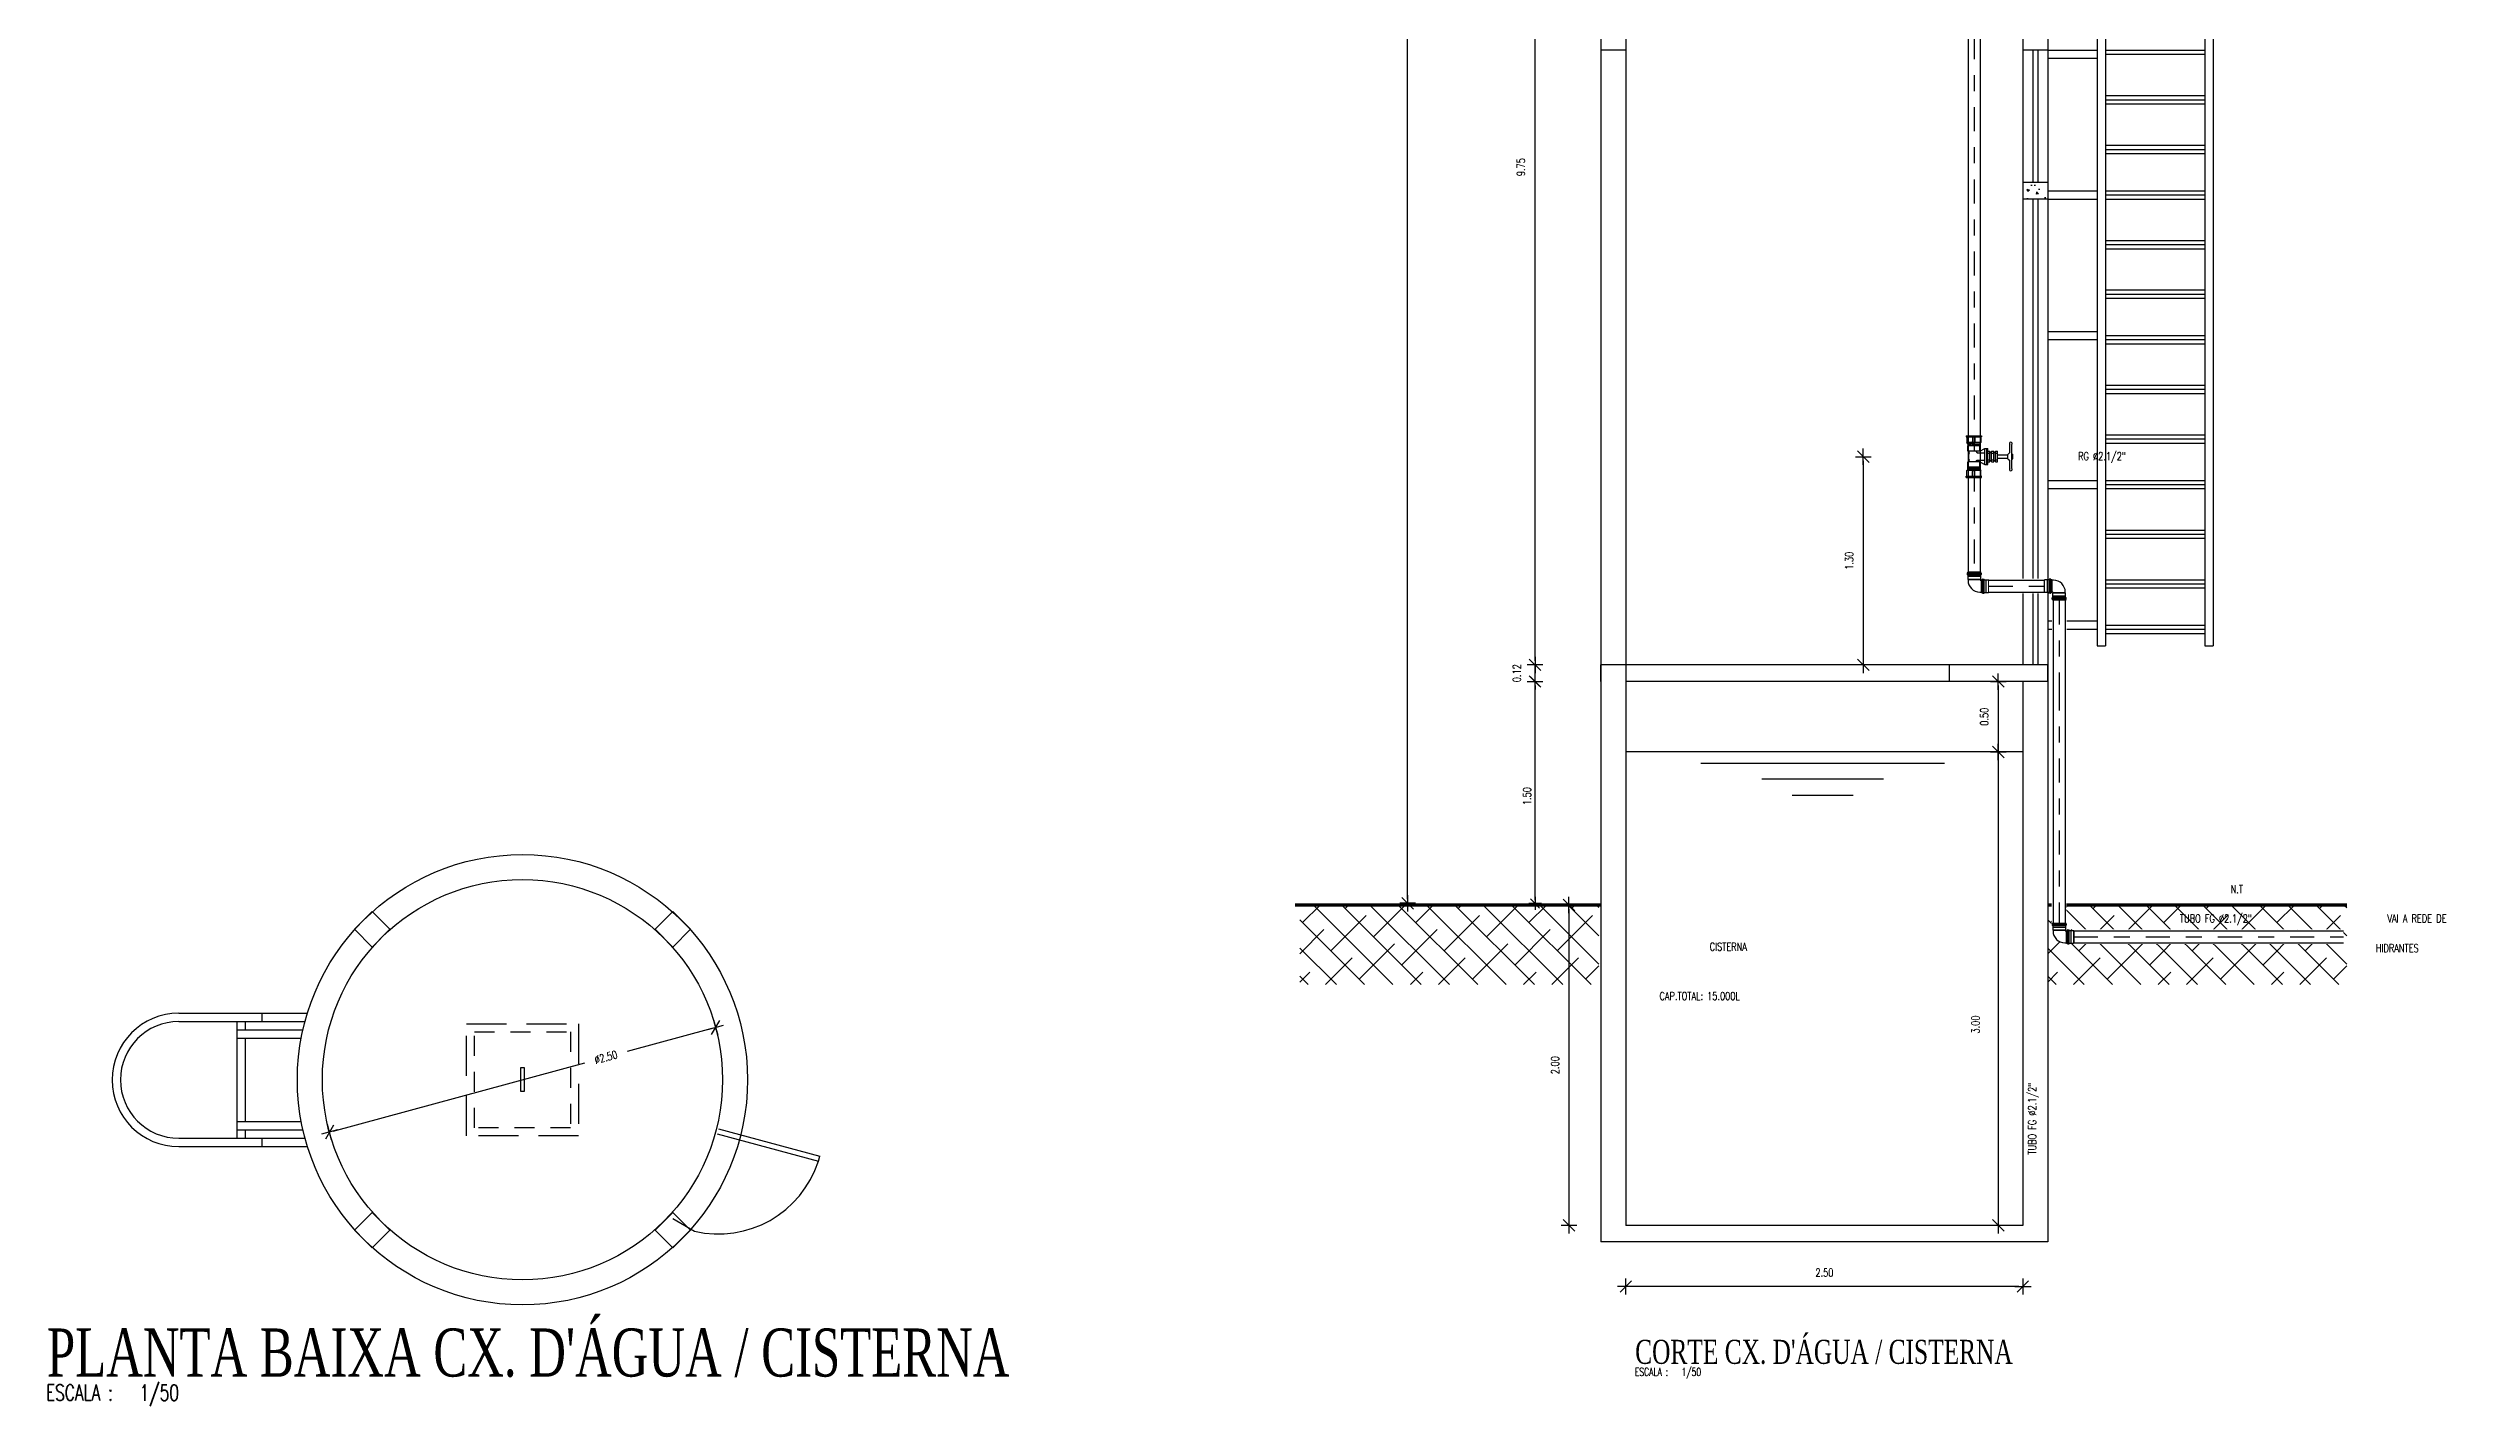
# Model space of a CAD drawing. Header units: millimetres. Extents: x 1822 to 2319, y 1244 to 1347.
# Drawn here: x 2245.52 to 2260.51, y 1243.96 to 1252.44 of the extents above; entities that cross this region are included whole.
import ezdxf
from ezdxf.enums import TextEntityAlignment as Align

# ---------------------------------------------------------------- set-up
doc = ezdxf.new("R2010")
doc.units = ezdxf.units.MM
doc.linetypes.add('DASHDOT', pattern=[1, 0.5, -0.25, 0, -0.25])
doc.linetypes.add('HIDDEN', pattern=[0.375, 0.25, -0.125])
for name, color, linetype in [('EIXO', 8, 'Continuous'), ('I-ARQ', 8, 'Continuous'), ('I-INCENDIO', 2, 'Continuous'), ('I-NORMO_INST', 4, 'Continuous'), ('I-ÁGUA', 5, 'Continuous'), ('QUANT', 41, 'Continuous')]:
    doc.layers.add(name, color=color, linetype=linetype)
doc.styles.add('125', font='ROMANS.SHX', dxfattribs={"width": 0.75, "height": 0.05})
doc.styles.add('25', font='ROMANS.SHX', dxfattribs={"width": 0.7, "height": 0.05})
doc.styles.add('QUANTITATIVOS', font='romans.shx')
doc.styles.add('ROMANS', font='romans.shx', dxfattribs={"width": 0.75, "height": 0.025})
doc.styles.add('TITULO', font='times.ttf')
doc.dimstyles.new('125', dxfattribs={"dimtxt": 0.05, "dimasz": 0.025, "dimexe": 0.18, "dimexo": 0.06, "dimgap": 0.0625, "dimtad": 1, "dimzin": 0, "dimdsep": 46, "dimtxsty": '125', "dimblk1": 'CRUZ', "dimblk2": 'CRUZ', "dimsah": 1, "dimcen": 0.09, "dimse1": 1, "dimse2": 1, "dimclrt": 256, "dimadec": 0, "dimazin": 0, "dimtfac": 1, "dimtix": 1, "dimtmove": 2, "dimatfit": 3, "dimldrblk": 'CRUZ', "dimfxl": 0.18, "dimtolj": 1, "dimtzin": 0, "dimarcsym": 0})

# ---------------------------------------------------------------- blocks, each defined once
blk = doc.blocks.new('A$C53FF4D93')
at = {"layer": 'I-ARQ', "ltscale": 0.05}
for p, q in [((0.4, 1.749), (1.171, 1.749)), ((0.9, 1.699), (0.9, 1.749)), ((0.4, 1.699), (1.157, 1.699)), ((0.75, 0.999), (0.75, 1.699)), ((0.75, 1.649), (1.145, 1.649)), ((0.75, 1.599), (1.134, 1.599)), ((0.8, 1.649), (0.8, 1.699)), ((0.8, 1.099), (0.8, 1.599)), ((0.75, 1.099), (1.135, 1.099)), ((0.75, 1.049), (1.145, 1.049)), ((0.8, 0.999), (0.8, 1.049)), ((0.4, 0.999), (1.158, 0.999)), ((0.4, 0.949), (1.172, 0.949)), ((0.9, 0.949), (0.9, 0.999))]:
    blk.add_line(p, q, dxfattribs=at)
for points in [[(1.454, 2.252), (1.56, 2.145), (1.666, 2.252), (1.56, 2.358)], [(3.257, 2.252), (3.363, 2.145), (3.469, 2.252), (3.363, 2.358)], [(1.454, 0.448), (1.56, 0.342), (1.666, 0.448), (1.56, 0.555)], [(3.257, 0.448), (3.363, 0.342), (3.469, 0.448), (3.363, 0.555)]]:
    blk.add_lwpolyline(points, close=True, dxfattribs=at)
at = {"layer": 'I-ARQ', "ltscale": 0.7}
for radius in [1.35, 1.2]:
    blk.add_circle((2.461, 1.35), radius, dxfattribs=at)
at = {"layer": 'I-ARQ', "ltscale": 0.05}
for radius in [0.4, 0.35]:
    blk.add_arc((0.4, 1.349), radius, 90, 270, dxfattribs=at)
blk = doc.blocks.new('TITOLO HS')
at = {"color": 253, "style": 'ROMANS', "width": 0.7}
blk.add_text('ESCALA :', height=0.002, dxfattribs=at).set_placement((-0.00005, -0.00001))
at = {"style": 'TITULO', "width": 0.7}
blk.add_attdef('LNOME', (0.00006, 0.003), '', height=0.006, dxfattribs=at)
at = {"color": 253, "style": 'ROMANS', "width": 0.7}
blk.add_attdef('LESC', (0.01163, -0.00003), '', height=0.002, dxfattribs=at)
blk = doc.blocks.new('CRUZ')
for p, q in [((-2.04, 0), (2.04, 0)), ((-1.44, -1.44), (1.44, 1.44)), ((0, 1.97), (0, -1.97))]:
    blk.add_line(p, q)
blk = doc.blocks.new('*D37')
at = {"layer": 'DEFPOINTS', "color": 0}
for p in [(2257.863, 1248.044), (2257.709, 1245.088), (2258.018, 1245.088)]:
    blk.add_point(p, dxfattribs=at)
at = {"layer": 'I-NORMO_INST', "color": 0, "lineweight": -2}
blk.add_line((2257.709, 1248.019), (2257.709, 1245.113), dxfattribs=at)
at = {"layer": 'I-NORMO_INST', "color": 0, "lineweight": -2, "xscale": 0.025, "yscale": 0.025, "zscale": 0.025}
for p, rotation in [((2257.709, 1248.044), 90), ((2257.709, 1245.088), 270)]:
    blk.add_blockref('CRUZ', p, dxfattribs=dict(at, rotation=rotation))
at = {"layer": 'I-NORMO_INST', "insert": (2257.567, 1246.342), "char_height": 0.05, "attachment_point": 5, "rotation": 90, "style": '125'}
blk.add_mtext('\\A1;3.00', dxfattribs=at)
blk = doc.blocks.new('*D38')
at = {"layer": 'DEFPOINTS', "color": 0}
for p in [(2254.815, 1254.804), (2255.227, 1254.804), (2255.227, 1248.588)]:
    blk.add_point(p, dxfattribs=at)
at = {"layer": 'I-NORMO_INST', "color": 0, "lineweight": -2}
blk.add_line((2254.815, 1248.613), (2254.815, 1254.779), dxfattribs=at)
at = {"layer": 'I-NORMO_INST', "color": 0, "lineweight": -2, "xscale": 0.025, "yscale": 0.025, "zscale": 0.025}
for p, rotation in [((2254.815, 1254.804), 90), ((2254.815, 1248.588), 270)]:
    blk.add_blockref('CRUZ', p, dxfattribs=dict(at, rotation=rotation))
at = {"layer": 'I-NORMO_INST', "insert": (2254.727, 1251.696), "char_height": 0.05, "attachment_point": 5, "rotation": 90, "style": '125'}
blk.add_mtext('\\A1;9.75', dxfattribs=at)
blk = doc.blocks.new('*D40')
at = {"layer": 'DEFPOINTS', "color": 0}
for p in [(2255.382, 1245.088), (2257.863, 1244.791), (2255.382, 1244.706)]:
    blk.add_point(p, dxfattribs=at)
at = {"layer": 'I-NORMO_INST', "color": 0, "lineweight": -2}
blk.add_line((2257.838, 1244.706), (2255.407, 1244.706), dxfattribs=at)
at = {"layer": 'I-NORMO_INST', "color": 0, "lineweight": -2, "xscale": 0.025, "yscale": 0.025, "zscale": 0.025, "rotation": 180}
blk.add_blockref('CRUZ', (2255.382, 1244.706), dxfattribs=at)
at = {"layer": 'I-NORMO_INST', "color": 0, "lineweight": -2, "xscale": 0.025, "yscale": 0.025, "zscale": 0.025}
blk.add_blockref('CRUZ', (2257.863, 1244.706), dxfattribs=at)
at = {"layer": 'I-NORMO_INST', "insert": (2256.623, 1244.793), "char_height": 0.05, "attachment_point": 5, "style": '125'}
blk.add_mtext('\\A1;2.50', dxfattribs=at)
blk = doc.blocks.new('*D41')
at = {"layer": 'DEFPOINTS', "color": 0}
for p in [(2257.724, 1248.484), (2257.709, 1248.044), (2257.966, 1248.044)]:
    blk.add_point(p, dxfattribs=at)
at = {"layer": 'I-NORMO_INST', "color": 0, "lineweight": -2}
blk.add_line((2257.709, 1248.459), (2257.709, 1248.069), dxfattribs=at)
at = {"layer": 'I-NORMO_INST', "color": 0, "lineweight": -2, "xscale": 0.025, "yscale": 0.025, "zscale": 0.025}
for p, rotation in [((2257.709, 1248.484), 90), ((2257.709, 1248.044), 270)]:
    blk.add_blockref('CRUZ', p, dxfattribs=dict(at, rotation=rotation))
at = {"layer": 'I-NORMO_INST', "insert": (2257.622, 1248.264), "char_height": 0.05, "attachment_point": 5, "rotation": 90, "style": '125'}
blk.add_mtext('\\A1;0.50', dxfattribs=at)
blk = doc.blocks.new('*D42')
at = {"layer": 'DEFPOINTS', "color": 0}
for p in [(2255.214, 1247.088), (2255.027, 1245.088), (2255.382, 1245.088)]:
    blk.add_point(p, dxfattribs=at)
at = {"layer": 'I-NORMO_INST', "color": 0, "lineweight": -2}
blk.add_line((2255.027, 1247.063), (2255.027, 1245.113), dxfattribs=at)
at = {"layer": 'I-NORMO_INST', "color": 0, "lineweight": -2, "xscale": 0.025, "yscale": 0.025, "zscale": 0.025}
for p, rotation in [((2255.027, 1247.088), 90), ((2255.027, 1245.088), 270)]:
    blk.add_blockref('CRUZ', p, dxfattribs=dict(at, rotation=rotation))
at = {"layer": 'I-NORMO_INST', "insert": (2254.94, 1246.088), "char_height": 0.05, "attachment_point": 5, "rotation": 90, "style": '125'}
blk.add_mtext('\\A1;2.00', dxfattribs=at)
blk = doc.blocks.new('*D44')
at = {"layer": 'DEFPOINTS', "color": 0}
for p in [(2254.019, 1258.307), (2255.382, 1258.307), (2254.644, 1247.099)]:
    blk.add_point(p, dxfattribs=at)
at = {"layer": 'I-NORMO_INST', "color": 0, "lineweight": -2}
blk.add_line((2254.019, 1247.124), (2254.019, 1258.282), dxfattribs=at)
at = {"layer": 'I-NORMO_INST', "color": 0, "lineweight": -2, "xscale": 0.025, "yscale": 0.025, "zscale": 0.025}
for p, rotation in [((2254.019, 1258.307), 90), ((2254.019, 1247.099), 270)]:
    blk.add_blockref('CRUZ', p, dxfattribs=dict(at, rotation=rotation))
at = {"layer": 'I-NORMO_INST', "insert": (2253.932, 1252.703), "char_height": 0.05, "attachment_point": 5, "rotation": 90, "style": '125'}
blk.add_mtext('\\A1;14.14', dxfattribs=at)
blk = doc.blocks.new('*D47')
at = {"layer": 'DEFPOINTS', "color": 0}
for p in [(2254.815, 1248.588), (2255.382, 1248.588), (2255.382, 1248.484)]:
    blk.add_point(p, dxfattribs=at)
at = {"layer": 'I-NORMO_INST', "color": 0, "lineweight": -2}
for p, q in [((2254.815, 1248.613), (2254.815, 1248.638)), ((2254.815, 1248.484), (2254.815, 1248.588)), ((2254.815, 1248.459), (2254.815, 1248.434))]:
    blk.add_line(p, q, dxfattribs=at)
at = {"layer": 'I-NORMO_INST', "color": 0, "lineweight": -2, "xscale": 0.025, "yscale": 0.025, "zscale": 0.025}
for p, rotation in [((2254.815, 1248.588), 270), ((2254.815, 1248.484), 90)]:
    blk.add_blockref('CRUZ', p, dxfattribs=dict(at, rotation=rotation))
at = {"layer": 'I-NORMO_INST', "insert": (2254.701, 1248.536), "char_height": 0.05, "attachment_point": 5, "rotation": 90, "style": '125'}
blk.add_mtext('\\A1;0.12', dxfattribs=at)
blk = doc.blocks.new('*D49')
at = {"layer": 'DEFPOINTS', "color": 0}
for p in [(2249.696, 1246.324), (2247.283, 1245.67)]:
    blk.add_point(p, dxfattribs=at)
at = {"layer": 'I-NORMO_INST', "color": 0, "lineweight": -2}
for p, q in [((2249.672, 1246.318), (2249.142, 1246.174)), ((2247.307, 1245.677), (2248.878, 1246.103))]:
    blk.add_line(p, q, dxfattribs=at)
at = {"layer": 'I-NORMO_INST', "color": 0, "lineweight": -2, "xscale": 0.025, "yscale": 0.025, "zscale": 0.025}
for p, rotation in [((2249.696, 1246.324), 15.16129492261993), ((2247.283, 1245.67), 195.1612949226199)]:
    blk.add_blockref('CRUZ', p, dxfattribs=dict(at, rotation=rotation))
at = {"layer": 'I-NORMO_INST', "insert": (2249.01, 1246.138), "char_height": 0.05, "attachment_point": 5, "rotation": 15.1613, "style": '125'}
blk.add_mtext('\\A1;∅2.50', dxfattribs=at)
blk = doc.blocks.new('*U62')
at = {"layer": 'QUANT', "color": 1, "style": '25', "flags": 1}
for tag, p in [('DESCRICAO1', (1.5822, -0.5919)), ('MARCA', (1.5822, -0.671))]:
    blk.add_attdef(tag, text='', height=0.05, dxfattribs=at).set_placement(p, align=Align.CENTER)
at = {"color": 2}
blk.add_wipeout([(0, -0.0153), (-0.6728, -0.0151), (-0.6728, 0.0155), (0, 0.0153)], dxfattribs=at)
for p, q in [((0, 0.0125), (-0.6728, 0.0127)), ((0, -0.0125), (-0.6728, -0.0123))]:
    blk.add_line(p, q)
at = {"layer": 'EIXO', "linetype": 'DASHDOT', "ltscale": 0.1}
blk.add_line((0, 0), (-0.6728, 0.0002), dxfattribs=at)
blk = doc.blocks.new('*U64')
at = {"layer": 'QUANT', "color": 1, "style": '25', "flags": 1}
for tag, p in [('DESCRICAO1', (1.1892, -0.1082)), ('MARCA', (1.1892, -0.1873))]:
    blk.add_attdef(tag, text='', height=0.05, dxfattribs=at).set_placement(p, align=Align.CENTER)
at = {"color": 2}
blk.add_wipeout([(0, -0.0153), (-1.868, -0.0153), (-1.868, 0.0153), (0, 0.0153)], dxfattribs=at)
for p, q in [((0, 0.0125), (-1.868, 0.0125)), ((0, -0.0125), (-1.868, -0.0125))]:
    blk.add_line(p, q)
at = {"layer": 'EIXO', "linetype": 'DASHDOT', "ltscale": 0.1}
blk.add_line((0, 0), (-1.868, 0), dxfattribs=at)
blk = doc.blocks.new('*U57')
at = {"color": 1, "style": '25'}
for tag, flags, p in [('MARCA', 1, (0, -0.188)), ('QUANT.', 3, (0, -0.272))]:
    blk.add_attdef(tag, text='', height=0.05, dxfattribs=dict(at, flags=flags)).set_placement(p, align=Align.CENTER)
at = {"color": 2}
blk.add_wipeout([(-0.044, 0.041), (-0.044, 0.059), (-0.044, 0.059), (-0.044, 0.067), (-0.049, 0.067), (-0.049, 0.083), (-0.044, 0.084), (-0.044, 0.087), (0.042, 0.087), (0.042, 0.084), (0.046, 0.083), (0.046, 0.067), (0.042, 0.067), (0.042, 0.057), (0.042, 0.057), (0.042, 0.042), (0.048, 0.042), (0.049, 0.046), (0.065, 0.046), (0.065, 0.042), (0.075, 0.042), (0.075, 0.042), (0.091, 0.042), (0.093, 0.038), (0.093, -0.04), (0.091, -0.044), (0.075, -0.044), (0.075, -0.044), (0.065, -0.044), (0.065, -0.048), (0.049, -0.048), (0.048, -0.044), (0.042, -0.044), (0.042, -0.042), (0.035, -0.042), (0.027, -0.041), (0.015, -0.039), (0.004, -0.036), (-0.007, -0.03), (-0.022, -0.017), (-0.028, -0.009), (-0.034, 0), (-0.039, 0.013), (-0.042, 0.028), (-0.042, 0.035), (-0.042, 0.039)], dxfattribs=at)
blk.add_wipeout([(-0.044, 0.041), (-0.044, 0.059), (-0.044, 0.059), (-0.044, 0.067), (-0.049, 0.067), (-0.049, 0.083), (-0.044, 0.084), (-0.044, 0.087), (0.042, 0.087), (0.042, 0.084), (0.046, 0.083), (0.046, 0.067), (0.042, 0.067), (0.042, 0.057), (0.042, 0.057), (0.042, 0.042), (0.048, 0.042), (0.049, 0.046), (0.065, 0.046), (0.065, 0.042), (0.075, 0.042), (0.075, 0.042), (0.091, 0.042), (0.093, 0.038), (0.093, -0.04), (0.091, -0.044), (0.075, -0.044), (0.075, -0.044), (0.065, -0.044), (0.065, -0.048), (0.049, -0.048), (0.048, -0.044), (0.042, -0.044), (0.042, -0.042), (0.035, -0.042), (0.027, -0.041), (0.015, -0.039), (0.004, -0.036), (-0.007, -0.03), (-0.022, -0.017), (-0.028, -0.009), (-0.034, 0), (-0.039, 0.013), (-0.042, 0.028), (-0.042, 0.035), (-0.042, 0.039)], dxfattribs=at)
for p, q in [((-0.044, 0.08), (-0.044, 0.071)), ((-0.04, 0.081), (-0.043, 0.081)), ((-0.043, 0.08), (0.044, 0.08)), ((-0.043, 0.071), (0.044, 0.071)), ((-0.04, 0.07), (-0.043, 0.07)), ((-0.039, 0.087), (0.04, 0.087)), ((-0.039, 0.087), (-0.039, 0.082)), ((-0.039, 0.069), (-0.039, 0.06)), ((-0.039, 0.06), (-0.039, 0.06)), ((-0.039, 0.06), (-0.039, 0.042)), ((-0.039, 0.06), (0.04, 0.06)), ((-0.039, 0.042), (-0.037, 0.04)), ((-0.039, 0.042), (0.04, 0.042)), ((-0.037, 0.04), (-0.037, 0.034)), ((0.04, 0.042), (0.038, 0.04)), ((0.038, 0.04), (0.038, 0.038)), ((0.04, 0.087), (0.04, 0.082)), ((0.04, 0.069), (0.04, 0.06)), ((0.04, 0.06), (0.04, 0.042)), ((0.04, 0.06), (0.04, 0.06)), ((0.04, 0.037), (0.047, 0.037)), ((0.041, 0.081), (0.044, 0.081)), ((0.041, 0.07), (0.044, 0.07)), ((0.045, 0.08), (0.045, 0.071)), ((0.047, -0.041), (0.047, 0.039)), ((0.047, 0.039), (0.051, 0.039)), ((0.052, 0.04), (0.053, 0.043)), ((0.054, 0.043), (0.063, 0.043)), ((0.054, -0.044), (0.054, 0.042)), ((0.063, -0.044), (0.063, 0.042)), ((0.064, 0.04), (0.064, 0.042)), ((0.065, 0.039), (0.073, 0.039)), ((0.073, 0.039), (0.074, 0.039)), ((0.074, 0.039), (0.091, 0.039)), ((0.091, 0.039), (0.093, 0.037)), ((0.093, 0.037), (0.093, -0.039)), ((0.036, -0.039), (0.047, -0.039)), ((0.047, -0.041), (0.051, -0.041)), ((0.052, -0.042), (0.053, -0.045)), ((0.054, -0.045), (0.063, -0.045)), ((0.064, -0.042), (0.064, -0.044)), ((0.065, -0.041), (0.073, -0.041)), ((0.073, -0.041), (0.074, -0.041)), ((0.074, -0.041), (0.091, -0.041)), ((0.091, -0.041), (0.093, -0.039))]:
    blk.add_line(p, q)
at = {"color": 8}
for p, q in [((-0.039, 0.082), (0.04, 0.082)), ((-0.039, 0.07), (0.04, 0.07)), ((-0.039, 0.069), (0.04, 0.069)), ((-0.039, 0.06), (0.04, 0.06)), ((-0.037, 0.04), (0.038, 0.04)), ((0.047, 0.037), (0.047, -0.039)), ((0.052, -0.041), (0.052, 0.039)), ((0.064, -0.041), (0.064, 0.039)), ((0.073, 0.039), (0.073, -0.041)), ((0.074, 0.039), (0.074, -0.041)), ((0.091, 0.039), (0.091, -0.041))]:
    blk.add_line(p, q, dxfattribs=at)
for centre, radius, start, end in [((-0.043, 0.08), 0.001, 105, 180), ((-0.043, 0.071), 0.001, 180, 265), ((-0.04, 0.082), 0.001, 285, 360), ((-0.04, 0.069), 0.001, 360, 85), ((0.036, 0.035), 0.0737, 180, 270), ((0.04, 0.038), 0.0015, 180, 270), ((0.041, 0.082), 0.001, 180, 255), ((0.041, 0.069), 0.001, 95, 180), ((0.044, 0.08), 0.001, 360, 75), ((0.044, 0.071), 0.001, 275, 360), ((0.051, 0.04), 0.001, 270, 345), ((0.054, 0.042), 0.001, 90, 165), ((0.063, 0.042), 0.001, 5, 90), ((0.065, 0.04), 0.001, 185, 270), ((0.051, -0.042), 0.001, 15, 90), ((0.054, -0.044), 0.001, 195, 270), ((0.063, -0.044), 0.001, 270, 355), ((0.065, -0.042), 0.001, 90, 175)]:
    blk.add_arc(centre, radius, start, end)
at = {"color": 1, "style": '25', "flags": 1}
blk.add_attdef('DESCRICAO', text='', height=0.05, dxfattribs=at).set_placement((0, -0.109), align=Align.CENTER)
at = {"layer": 'QUANT', "color": 253, "style": 'QUANTITATIVOS', "width": 0.7}
blk.add_attdef('DETALHE', text='', height=0.05, dxfattribs=at).set_placement((0, -0.029), align=Align.CENTER)
blk = doc.blocks.new('*U60')
at = {"layer": 'QUANT', "color": 1, "style": '25', "flags": 1}
for tag, p in [('DESCRICAO1', (1.6471, -0.592)), ('MARCA', (1.6471, -0.6712))]:
    blk.add_attdef(tag, text='', height=0.05, dxfattribs=at).set_placement(p, align=Align.CENTER)
at = {"color": 2}
blk.add_wipeout([(0.0153, 0), (0.0153, -0.1155), (-0.0153, -0.1155), (-0.0153, 0)], dxfattribs=at)
for p, q in [((-0.0125, 0), (-0.0125, -0.1155)), ((0.0125, 0), (0.0125, -0.1155))]:
    blk.add_line(p, q)
at = {"layer": 'EIXO', "linetype": 'DASHDOT', "ltscale": 0.1}
blk.add_line((0, 0), (0, -0.1155), dxfattribs=at)
blk = doc.blocks.new('*U59')
at = {"color": 1, "style": '25', "flags": 3}
blk.add_attdef('QUANT.', text='', height=0.05, dxfattribs=at).set_placement((0, -0.272), align=Align.CENTER)
at = {"color": 2}
blk.add_wipeout([(0.045, -0.043), (0.045, -0.061), (0.045, -0.061), (0.045, -0.069), (0.05, -0.069), (0.05, -0.085), (0.045, -0.086), (0.045, -0.089), (-0.041, -0.089), (-0.041, -0.086), (-0.045, -0.085), (-0.045, -0.069), (-0.041, -0.069), (-0.041, -0.059), (-0.041, -0.059), (-0.041, -0.044), (-0.047, -0.044), (-0.048, -0.048), (-0.064, -0.048), (-0.064, -0.044), (-0.074, -0.044), (-0.074, -0.044), (-0.09, -0.044), (-0.092, -0.04), (-0.092, 0.038), (-0.09, 0.042), (-0.074, 0.042), (-0.074, 0.042), (-0.064, 0.042), (-0.064, 0.046), (-0.048, 0.046), (-0.047, 0.042), (-0.041, 0.042), (-0.041, 0.04), (-0.034, 0.04), (-0.025, 0.039), (-0.014, 0.037), (-0.003, 0.034), (0.008, 0.028), (0.023, 0.015), (0.029, 0.007), (0.035, -0.002), (0.04, -0.015), (0.043, -0.031), (0.043, -0.037), (0.043, -0.041)], dxfattribs=at)
blk.add_wipeout([(0.045, -0.043), (0.045, -0.061), (0.045, -0.061), (0.045, -0.069), (0.05, -0.069), (0.05, -0.085), (0.045, -0.086), (0.045, -0.089), (-0.041, -0.089), (-0.041, -0.086), (-0.045, -0.085), (-0.045, -0.069), (-0.041, -0.069), (-0.041, -0.059), (-0.041, -0.059), (-0.041, -0.044), (-0.047, -0.044), (-0.048, -0.048), (-0.064, -0.048), (-0.064, -0.044), (-0.074, -0.044), (-0.074, -0.044), (-0.09, -0.044), (-0.092, -0.04), (-0.092, 0.038), (-0.09, 0.042), (-0.074, 0.042), (-0.074, 0.042), (-0.064, 0.042), (-0.064, 0.046), (-0.048, 0.046), (-0.047, 0.042), (-0.041, 0.042), (-0.041, 0.04), (-0.034, 0.04), (-0.025, 0.039), (-0.014, 0.037), (-0.003, 0.034), (0.008, 0.028), (0.023, 0.015), (0.029, 0.007), (0.035, -0.002), (0.04, -0.015), (0.043, -0.031), (0.043, -0.037), (0.043, -0.041)], dxfattribs=at)
for p, q in [((-0.09, 0.039), (-0.092, 0.037)), ((-0.092, -0.039), (-0.092, 0.037)), ((-0.072, 0.039), (-0.09, 0.039)), ((-0.064, 0.039), (-0.072, 0.039)), ((-0.072, 0.039), (-0.072, 0.039)), ((-0.063, 0.04), (-0.062, 0.042)), ((-0.053, 0.043), (-0.061, 0.043)), ((-0.061, 0.042), (-0.061, -0.044)), ((-0.053, 0.042), (-0.053, -0.044)), ((-0.051, 0.04), (-0.052, 0.043)), ((-0.045, 0.039), (-0.05, 0.039)), ((-0.045, 0.039), (-0.045, -0.041)), ((-0.035, 0.037), (-0.045, 0.037)), ((-0.09, -0.041), (-0.092, -0.039)), ((-0.072, -0.041), (-0.09, -0.041)), ((-0.064, -0.041), (-0.072, -0.041)), ((-0.072, -0.041), (-0.072, -0.041)), ((-0.063, -0.042), (-0.062, -0.044)), ((-0.053, -0.045), (-0.061, -0.045)), ((-0.051, -0.042), (-0.052, -0.045)), ((-0.045, -0.041), (-0.05, -0.041)), ((-0.039, -0.039), (-0.045, -0.039)), ((-0.044, -0.082), (-0.044, -0.073)), ((-0.04, -0.072), (-0.043, -0.072)), ((0.044, -0.073), (-0.043, -0.073)), ((0.044, -0.082), (-0.043, -0.082)), ((-0.04, -0.084), (-0.043, -0.083)), ((-0.039, -0.044), (-0.037, -0.042)), ((0.04, -0.044), (-0.039, -0.044)), ((-0.039, -0.062), (-0.039, -0.044)), ((0.04, -0.062), (-0.039, -0.062)), ((-0.039, -0.071), (-0.039, -0.062)), ((-0.039, -0.062), (-0.039, -0.062)), ((-0.039, -0.089), (-0.039, -0.084)), ((0.04, -0.089), (-0.039, -0.089)), ((-0.037, -0.042), (-0.037, -0.04)), ((0.038, -0.042), (0.038, -0.036)), ((0.04, -0.044), (0.038, -0.042)), ((0.04, -0.062), (0.04, -0.044)), ((0.04, -0.071), (0.04, -0.062)), ((0.04, -0.062), (0.04, -0.062)), ((0.04, -0.089), (0.04, -0.084)), ((0.041, -0.072), (0.044, -0.072)), ((0.041, -0.084), (0.044, -0.083)), ((0.045, -0.082), (0.045, -0.073))]:
    blk.add_line(p, q)
at = {"color": 8}
for p, q in [((-0.09, -0.041), (-0.09, 0.039)), ((-0.072, -0.041), (-0.072, 0.039)), ((-0.072, -0.041), (-0.072, 0.039)), ((-0.063, 0.039), (-0.063, -0.041)), ((-0.051, 0.039), (-0.051, -0.041)), ((-0.045, -0.039), (-0.045, 0.037)), ((0.04, -0.062), (-0.039, -0.062)), ((0.04, -0.071), (-0.039, -0.071)), ((0.04, -0.072), (-0.039, -0.072)), ((0.04, -0.084), (-0.039, -0.084)), ((0.038, -0.042), (-0.037, -0.042))]:
    blk.add_line(p, q, dxfattribs=at)
for centre, radius, start, end in [((-0.064, 0.04), 0.001, 270, 355), ((-0.061, 0.042), 0.001, 90, 175), ((-0.053, 0.042), 0.001, 15, 90), ((-0.05, 0.04), 0.001, 195, 270), ((-0.035, -0.037), 0.0737, 0, 90), ((-0.064, -0.042), 0.001, 5, 90), ((-0.061, -0.044), 0.001, 185, 270), ((-0.053, -0.044), 0.001, 270, 345), ((-0.05, -0.042), 0.001, 90, 165), ((-0.043, -0.073), 0.001, 95, 180), ((-0.043, -0.082), 0.001, 180, 255), ((-0.04, -0.071), 0.001, 275, 0), ((-0.04, -0.084), 0.001, 0, 75), ((-0.039, -0.04), 0.0015, 0, 90), ((0.041, -0.071), 0.001, 180, 265), ((0.041, -0.084), 0.001, 105, 180), ((0.044, -0.073), 0.001, 0, 85), ((0.044, -0.082), 0.001, 285, 0)]:
    blk.add_arc(centre, radius, start, end)
at = {"color": 1, "style": '25', "flags": 1}
for tag, p in [('DESCRICAO', (0, -0.109)), ('MARCA', (0, -0.188))]:
    blk.add_attdef(tag, text='', height=0.05, dxfattribs=at).set_placement(p, align=Align.CENTER)
at = {"layer": 'QUANT', "color": 253, "style": 'QUANTITATIVOS', "width": 0.7}
blk.add_attdef('DETALHE', text='', height=0.05, dxfattribs=at).set_placement((0, -0.029), align=Align.CENTER)
blk = doc.blocks.new('*U63')
at = {"layer": 'QUANT', "color": 1, "style": '25', "flags": 1}
for tag, p in [('DESCRICAO1', (1.3712, -0.1082)), ('MARCA', (1.3712, -0.1873))]:
    blk.add_attdef(tag, text='', height=0.05, dxfattribs=at).set_placement(p, align=Align.CENTER)
at = {"color": 2}
blk.add_wipeout([(0.0153, 0), (0.0153, -0.5612), (-0.0153, -0.5612), (-0.0153, 0)], dxfattribs=at)
for p, q in [((-0.0125, 0), (-0.0125, -0.5612)), ((0.0125, 0), (0.0125, -0.5612))]:
    blk.add_line(p, q)
at = {"layer": 'EIXO', "linetype": 'DASHDOT', "ltscale": 0.1}
blk.add_line((0, 0), (0, -0.5612), dxfattribs=at)
blk = doc.blocks.new('*U61')
at = {"layer": 'QUANT', "color": 1, "style": '25', "flags": 1}
for tag, p in [('DESCRICAO1', (1.3712, -0.1082)), ('MARCA', (1.3712, -0.1873))]:
    blk.add_attdef(tag, text='', height=0.05, dxfattribs=at).set_placement(p, align=Align.CENTER)
at = {"color": 2}
blk.add_wipeout([(0, -0.0153), (-0.4921, -0.0153), (-0.4921, 0.0153), (0, 0.0153)], dxfattribs=at)
for p, q in [((0, 0.0125), (-0.4921, 0.0125)), ((0, -0.0125), (-0.4921, -0.0125))]:
    blk.add_line(p, q)
at = {"layer": 'EIXO', "linetype": 'DASHDOT', "ltscale": 0.1}
blk.add_line((0, 0), (-0.4921, 0), dxfattribs=at)
blk = doc.blocks.new('*U54')
at = {"ltscale": 0.3}
for p, q in [((-0.0813, 0.0049), (-0.0813, -0.0049)), ((-0.0787, 0.0049), (-0.0813, 0.0049)), ((-0.0787, 0.0249), (-0.0787, -0.0249)), ((-0.0749, 0.0249), (-0.0749, 0.0086)), ((-0.0706, 0.0045), (-0.0749, 0.0086)), ((-0.0706, 0.0045), (-0.0706, -0.0037)), ((-0.0494, 0.0113), (-0.0494, -0.0113)), ((-0.045, 0.0113), (-0.0494, 0.0113)), ((-0.0494, 0.0037), (-0.0494, -0.0037)), ((-0.045, 0.0113), (-0.045, -0.0113)), ((-0.045, 0.0084), (-0.045, -0.0084)), ((-0.0413, 0.0084), (-0.045, 0.0084)), ((-0.0413, 0.0113), (-0.0413, -0.0113)), ((-0.0369, 0.0113), (-0.0413, 0.0113)), ((-0.0369, 0.0113), (-0.0369, -0.0113)), ((-0.0332, 0.0084), (-0.0369, 0.0084)), ((-0.0332, 0.0113), (-0.0332, -0.0113)), ((-0.0288, 0.0113), (-0.0332, 0.0113)), ((-0.0229, 0.0168), (-0.0288, 0.0168)), ((-0.0288, 0.0168), (-0.0288, -0.0168)), ((-0.0126, 0.0112), (-0.0229, 0.0168)), ((-0.0126, 0.0225), (0.013, 0.0225)), ((-0.0126, 0.0225), (-0.0126, 0.0112)), ((-0.0126, 0.0112), (0.013, 0.0112)), ((0.0096, 0.0112), (0.0096, 0.0075)), ((0.013, 0.0225), (0.013, 0.0112)), ((-0.0787, -0.0049), (-0.0813, -0.0049)), ((-0.0706, -0.0045), (-0.0749, -0.0086)), ((-0.0749, -0.0086), (-0.0749, -0.0249)), ((-0.0706, -0.0037), (-0.0706, -0.0045)), ((-0.045, -0.0113), (-0.0494, -0.0113)), ((-0.0413, -0.0084), (-0.045, -0.0084)), ((-0.0369, -0.0113), (-0.0413, -0.0113)), ((-0.0332, -0.0084), (-0.0369, -0.0084)), ((-0.0288, -0.0113), (-0.0332, -0.0113)), ((-0.0229, -0.0168), (-0.0288, -0.0168)), ((-0.0126, -0.0112), (-0.0229, -0.0168)), ((-0.0126, -0.0112), (-0.0126, -0.0225)), ((-0.0126, -0.0112), (0.013, -0.0112)), ((-0.0126, -0.0225), (0.013, -0.0225)), ((0.0096, -0.0075), (0.0096, -0.0112)), ((0.013, -0.0112), (0.013, -0.0225))]:
    blk.add_line(p, q, dxfattribs=at)
for centre, radius, start, end in [((-0.0768, 0.027), 0.00288, 310.5856, 229.4144), ((-0.0044, 0), 0.0159, 331.9275, 28.0725), ((-0.0768, -0.027), 0.00288, 130.5856, 49.4144)]:
    blk.add_arc(centre, radius, start, end, dxfattribs=at)
at = {"layer": 'I-ÁGUA', "color": 8, "linetype": 'DASHDOT', "ltscale": 0.01}
for p, q in [((-0.0787, 0.0026), (-0.0813, 0.0026)), ((-0.045, 0.0067), (-0.0494, 0.0067)), ((-0.0369, 0.0067), (-0.0413, 0.0067)), ((-0.0288, 0.0067), (-0.0332, 0.0067)), ((-0.0787, -0.0026), (-0.0813, -0.0026)), ((-0.045, -0.007), (-0.0494, -0.007)), ((-0.0369, -0.007), (-0.0413, -0.007)), ((-0.0288, -0.007), (-0.0332, -0.007))]:
    blk.add_line(p, q, dxfattribs=at)
at = {"layer": 'I-ÁGUA', "color": 8, "ltscale": 0.01}
for p, q in [((-0.0494, 0.0037), (-0.0706, 0.0037)), ((-0.027, 0.0168), (-0.027, -0.0168)), ((-0.0229, 0.0168), (-0.0229, -0.0168)), ((-0.0065, 0.0075), (-0.0229, 0.0075)), ((-0.0039, 0.0112), (-0.0065, 0.0075)), ((-0.0494, -0.0037), (-0.0706, -0.0037)), ((-0.0065, -0.0075), (-0.0229, -0.0075)), ((-0.0039, -0.0112), (-0.0065, -0.0075))]:
    blk.add_line(p, q, dxfattribs=at)
blk = doc.blocks.new('ada50x112')
h = blk.add_hatch()
h.set_pattern_fill('ANSI31', color=8, scale=0.033333, angle=320, style=0)
h.set_pattern_definition([(5, (66.3676523, -10.842768), (-0.00036314893, 0.00415081124), [])])
h.paths.add_polyline_path([(-0.025, 0), (0, 0), (0.025, 0), (0.025, 0.0085), (0, 0.0085), (-0.025, 0.0085)])
for p, q in [((0.0318, 0.042), (-0.0318, 0.042)), ((-0.0318, 0.042), (-0.0318, 0.0373)), ((-0.0318, 0.0373), (-0.0293, 0.0373)), ((-0.0293, 0.0373), (-0.0293, 0.0132)), ((-0.025, 0.0085), (-0.0293, 0.0132)), ((-0.025, 0.0085), (-0.025, 0)), ((-0.025, 0), (0.025, 0)), ((0.025, 0.0085), (0.0293, 0.0132)), ((0.025, 0.0085), (0.025, 0)), ((0.0293, 0.0373), (0.0293, 0.0132)), ((0.0318, 0.0373), (0.0293, 0.0373)), ((0.0318, 0.042), (0.0318, 0.0373))]:
    blk.add_line(p, q)
at = {"color": 8}
for p, q in [((0.0293, 0.0373), (-0.0318, 0.0373)), ((-0.0293, 0.0132), (0.0293, 0.0132)), ((0, 0.0085), (-0.025, 0.0085)), ((-0.0047, 0.0373), (-0.0047, 0.0175)), ((0, 0.0085), (0.025, 0.0085)), ((0.0047, 0.0373), (0.0047, 0.0175))]:
    blk.add_line(p, q, dxfattribs=at)
for start, end in [(184.74963, 270), (270, 355.25037)]:
    blk.add_arc((0, 0.0179), 0.00473, start, end, dxfattribs=at)
blk = doc.blocks.new('*D65')
at = {"layer": 'DEFPOINTS', "color": 0}
for p in [(2257.402, 1249.888), (2256.866, 1248.588), (2257.402, 1248.588)]:
    blk.add_point(p, dxfattribs=at)
at = {"layer": 'I-NORMO_INST', "color": 0, "lineweight": -2}
blk.add_line((2256.866, 1249.863), (2256.866, 1248.613), dxfattribs=at)
at = {"layer": 'I-NORMO_INST', "color": 0, "lineweight": -2, "xscale": 0.025, "yscale": 0.025, "zscale": 0.025}
for p, rotation in [((2256.866, 1249.888), 90), ((2256.866, 1248.588), 270)]:
    blk.add_blockref('CRUZ', p, dxfattribs=dict(at, rotation=rotation))
at = {"layer": 'I-NORMO_INST', "insert": (2256.778, 1249.238), "char_height": 0.05, "attachment_point": 5, "rotation": 90, "style": '125'}
blk.add_mtext('\\A1;1.30', dxfattribs=at)

msp = doc.modelspace()

# ---------------------------------------------------------------- hatches: boundary and pattern name
at = {"layer": 'I-ARQ', "ltscale": 0.05}
h = msp.add_hatch(dxfattribs=at)
h.set_pattern_fill('AR-CONC', color=256, scale=0.020669, style=0)
h.set_pattern_definition([(130, (2535.78139, 1248.14846), (-0.148251526, -0.01297033), [0.01550186, -0.17052042]), (185, (2535.78139, 1248.14846), (0.02867871, 0.15547166), [0.012401485, -0.13641634]), (79.5486, (2535.76904, 1248.14738), (-0.119572926, 0.14250124), [0.01317455, -0.14492006]), (133.8158, (2535.78139, 1248.1898), (-0.22058957, -0.03421136), [0.02325278, -0.25578063]), (83.3644, (2535.763, 1248.18695), (-0.19318676, 0.2013418), [0.01976183, -0.21738005]), (188.8158, (2535.7814, 1248.1898), (-0.1931866, 0.20134196), [0.01860223, -0.2046245]), (159, (2535.76072, 1248.17946), (-0.123375566, -0.08321787), [0.01550186, -0.17052042]), (214, (2535.76072, 1248.17946), (-0.05029119, 0.14988229), [0.012401485, -0.13641634]), (108.5486, (2535.75044, 1248.17253), (-0.17366681, 0.06666429), [0.01317455, -0.14492006]), (142.5, (2535.78139, 1248.14846), (-0.002513338, 0.068806303), [0, -0.134762806, 0, -0.138483252, 0, -0.136933066]), (172.5, (2535.78139, 1248.14846), (-0.054374216, 0.081521517), [0, -0.078956123, 0, -0.131662435, 0, -0.052189584]), (212.5, (2535.82748, 1248.14846), (-0.110336518, -0.004661898), [0, -0.051672855, 0, -0.161219308, 0, -0.21392562]), (222.5, (2535.84815, 1248.14846), (-0.120539578, 0.02069084), [0, -0.06717471, 0, -0.107066156, 0, -0.151918194])])
h.paths.add_polyline_path([(2257.863, 1251.497), (2257.863, 1251.601), (2258.018, 1251.601), (2258.018, 1251.497)])
at = {"layer": 'I-ARQ'}
h = msp.add_hatch(dxfattribs=at)
h.set_pattern_fill('ANSI38', color=256, style=0)
h.set_pattern_definition([(135, (2496.07728, 1195.18287), (0.08838835, 0.08838835), []), (45, (2496.07728, 1195.18287), (0.26516504, 0.08838835), [0.3125, -0.1875])])
h.paths.add_polyline_path([(2253.345, 1247.088), (2255.214, 1247.088), (2255.214, 1246.591), (2253.345, 1246.591)])
h = msp.add_hatch(dxfattribs=at)
h.set_pattern_fill('ANSI38', color=256, style=0)
h.set_pattern_definition([(135, (2500.75023, 1195.18287), (0.08838835, 0.08838835), []), (45, (2500.75023, 1195.18287), (0.26516504, 0.08838835), [0.3125, -0.1875])])
h.paths.add_polyline_path([(2258.018, 1247.088), (2259.887, 1247.088), (2259.887, 1246.591), (2258.018, 1246.591)])

# ---------------------------------------------------------------- linework, layer by layer
at = {"layer": 'I-ARQ', "ltscale": 0.05}
for p, q in [((2258.328, 1258.875), (2258.328, 1248.707)), ((2255.227, 1258.328), (2255.227, 1248.588)), ((2258.018, 1258.328), (2258.018, 1252.427)), ((2258.379, 1258.255), (2258.379, 1251.497)), ((2258.999, 1258.255), (2258.999, 1248.707)), ((2259.051, 1258.307), (2259.051, 1248.707)), ((2255.382, 1254.804), (2255.382, 1248.588)), ((2257.863, 1254.804), (2257.863, 1252.427)), ((2255.382, 1252.427), (2255.227, 1252.427)), ((2258.018, 1252.427), (2257.863, 1252.427)), ((2257.863, 1252.427), (2257.863, 1251.601)), ((2257.925, 1252.427), (2257.925, 1251.601)), ((2257.956, 1252.427), (2257.956, 1251.601)), ((2258.018, 1252.427), (2258.018, 1251.601)), ((2258.018, 1252.427), (2258.328, 1252.427)), ((2258.379, 1252.427), (2258.999, 1252.427)), ((2258.379, 1252.401), (2258.999, 1252.401)), ((2258.018, 1252.376), (2258.328, 1252.376)), ((2258.379, 1252.143), (2258.999, 1252.143)), ((2258.379, 1252.117), (2258.999, 1252.117)), ((2258.379, 1252.091), (2258.999, 1252.091)), ((2258.379, 1251.833), (2258.999, 1251.833)), ((2258.379, 1251.807), (2258.999, 1251.807)), ((2258.379, 1251.781), (2258.999, 1251.781)), ((2258.018, 1251.601), (2257.863, 1251.601)), ((2257.863, 1251.601), (2257.863, 1251.497)), ((2258.018, 1251.497), (2257.863, 1251.497)), ((2257.863, 1251.497), (2257.863, 1248.588)), ((2257.925, 1251.497), (2257.925, 1248.588)), ((2257.956, 1251.497), (2257.956, 1248.588)), ((2258.018, 1251.601), (2258.018, 1251.497)), ((2258.018, 1251.549), (2258.328, 1251.549)), ((2258.018, 1251.497), (2258.018, 1248.588)), ((2258.018, 1251.497), (2258.328, 1251.497)), ((2258.379, 1251.549), (2258.999, 1251.549)), ((2258.379, 1251.523), (2258.999, 1251.523)), ((2258.379, 1251.497), (2258.379, 1248.707)), ((2258.379, 1251.497), (2258.999, 1251.497)), ((2258.379, 1251.239), (2258.999, 1251.239)), ((2258.379, 1251.213), (2258.999, 1251.213)), ((2258.379, 1251.187), (2258.999, 1251.187)), ((2258.379, 1250.929), (2258.999, 1250.929)), ((2258.379, 1250.903), (2258.999, 1250.903)), ((2258.379, 1250.877), (2258.999, 1250.877)), ((2258.018, 1250.67), (2258.328, 1250.67)), ((2258.018, 1250.619), (2258.328, 1250.619)), ((2258.379, 1250.645), (2258.999, 1250.645)), ((2258.379, 1250.619), (2258.999, 1250.619)), ((2258.379, 1250.593), (2258.999, 1250.593)), ((2258.379, 1250.335), (2258.999, 1250.335)), ((2258.379, 1250.309), (2258.999, 1250.309)), ((2258.379, 1250.283), (2258.999, 1250.283)), ((2258.379, 1250.025), (2258.999, 1250.025)), ((2258.379, 1249.999), (2258.999, 1249.999)), ((2258.379, 1249.973), (2258.999, 1249.973)), ((2258.018, 1249.74), (2258.328, 1249.74)), ((2258.379, 1249.74), (2258.999, 1249.74)), ((2258.379, 1249.715), (2258.999, 1249.715)), ((2258.018, 1249.689), (2258.328, 1249.689)), ((2258.379, 1249.689), (2258.999, 1249.689)), ((2258.379, 1249.43), (2258.999, 1249.43)), ((2258.379, 1249.404), (2258.999, 1249.404)), ((2258.379, 1249.379), (2258.999, 1249.379)), ((2258.379, 1249.12), (2258.999, 1249.12)), ((2258.379, 1249.094), (2258.999, 1249.094)), ((2258.379, 1249.069), (2258.999, 1249.069)), ((2258.018, 1248.862), (2258.328, 1248.862)), ((2258.018, 1248.81), (2258.328, 1248.81)), ((2258.379, 1248.836), (2258.999, 1248.836)), ((2258.379, 1248.81), (2258.999, 1248.81)), ((2258.328, 1248.707), (2258.379, 1248.707)), ((2258.379, 1248.784), (2258.999, 1248.784)), ((2258.999, 1248.707), (2259.051, 1248.707))]:
    msp.add_line(p, q, dxfattribs=at)
at = {"layer": 'I-ARQ', "ltscale": 0.2}
for p, q in [((2258.018, 1248.588), (2255.227, 1248.588)), ((2255.227, 1248.484), (2255.227, 1248.588)), ((2258.018, 1248.484), (2258.018, 1248.588))]:
    msp.add_line(p, q, dxfattribs=at)
at = {"layer": 'I-ARQ'}
for p, q in [((2255.227, 1248.588), (2255.227, 1244.984)), ((2256.261, 1248.588), (2255.227, 1248.588)), ((2255.382, 1248.588), (2255.382, 1245.088)), ((2258.018, 1248.588), (2256.261, 1248.588)), ((2257.402, 1248.588), (2257.402, 1248.484)), ((2258.018, 1248.588), (2258.018, 1244.984)), ((2256.261, 1248.484), (2255.382, 1248.484)), ((2258.018, 1248.484), (2256.157, 1248.484)), ((2257.863, 1248.484), (2257.863, 1245.088)), ((2249.705, 1245.659), (2250.338, 1245.489)), ((2249.705, 1245.659), (2250.338, 1245.489)), ((2249.713, 1245.69), (2250.347, 1245.519)), ((2249.713, 1245.69), (2250.347, 1245.519)), ((2250.338, 1245.489), (2250.347, 1245.519)), ((2249.428, 1245.13), (2249.563, 1245.051)), ((2257.863, 1245.088), (2255.382, 1245.088)), ((2258.018, 1244.984), (2255.227, 1244.984))]:
    msp.add_line(p, q, dxfattribs=at)
at = {"layer": 'I-ARQ', "const_width": 0.02}
for points in [[(2253.316, 1247.088), (2255.227, 1247.088)], [(2259.887, 1247.088), (2258.018, 1247.088)]]:
    msp.add_lwpolyline(points, dxfattribs=at)
at = {"layer": 'I-ARQ', "linetype": 'HIDDEN'}
msp.add_lwpolyline([(2248.839, 1246.347), (2248.839, 1245.647), (2248.139, 1245.647), (2248.139, 1246.347)], close=True, dxfattribs=at)
at = {"layer": 'I-ARQ', "linetype": 'HIDDEN', "ltscale": 0.5}
msp.add_lwpolyline([(2248.789, 1246.297), (2248.789, 1245.697), (2248.189, 1245.697), (2248.189, 1246.297)], close=True, dxfattribs=at)
at = {"layer": 'I-ARQ'}
msp.add_lwpolyline([(2248.479, 1246.073), (2248.499, 1246.073), (2248.499, 1245.923), (2248.479, 1245.923)], close=True, dxfattribs=at)
msp.add_arc((2249.713, 1245.69), 0.656, 256.761, 342.1868, dxfattribs=at)
msp.add_arc((2249.713, 1245.69), 0.656, 256.761, 342.1868, dxfattribs=at)
at = {"layer": 'I-NORMO_INST'}
for p, q in [((2254.815, 1247.118), (2254.815, 1248.464)), ((2257.863, 1248.044), (2255.382, 1248.044)), ((2257.373, 1247.973), (2255.851, 1247.973)), ((2256.992, 1247.875), (2256.231, 1247.875)), ((2256.802, 1247.773), (2256.421, 1247.773))]:
    msp.add_line(p, q, dxfattribs=at)

# ---------------------------------------------------------------- block references
at = {"layer": 'I-ARQ', "xscale": 1.041666666666697, "yscale": 1.041666666666697, "zscale": 1.041666666666697}
msp.add_blockref('A$C53FF4D93', (2245.925, 1244.591), dxfattribs=at)
at = {"layer": 'I-INCENDIO', "xscale": 3.000000000000114, "yscale": 2.999999999999829, "zscale": 3.000000000000114, "rotation": 90}
msp.add_blockref('*U64', (2257.559, 1254.77, -4153.438), dxfattribs=at)
at = {"layer": 'I-NORMO_INST', "xscale": 0.02, "yscale": 0.02, "zscale": 0.02, "rotation": 90}
msp.add_blockref('CRUZ', (2254.815, 1248.484), dxfattribs=at)
at = {"layer": 'I-NORMO_INST', "color": 7, "xscale": 0.02, "yscale": 0.02, "zscale": 0.02, "rotation": 270}
msp.add_blockref('CRUZ', (2254.815, 1247.098), dxfattribs=at)
at = {"layer": 'I-NORMO_INST'}
for p, xscale, yscale, zscale, values in [((2245.515, 1243.994), 50, 50, 50, {'LNOME': "PLANTA BAIXA CX. D'ÁGUA / CISTERNA", 'LESC': '1/50'}), ((2255.439, 1244.148), 25, 25, 25, {'LNOME': "CORTE CX. D'ÁGUA / CISTERNA", 'LESC': '1/50'})]:
    msp.add_blockref('TITOLO HS', p, dxfattribs=dict(at, xscale=xscale, yscale=yscale, zscale=zscale)).add_auto_attribs(values)

# ---------------------------------------------------------------- texts
at = {"layer": 'I-NORMO_INST', "style": 'ROMANS', "width": 0.75}
for s, rotation, p in [('RG %%C2.1/2"', 360, (2258.507, 1249.891)), ('TUBO FG %%C2.1/2"', 90, (2257.921, 1245.979))]:
    msp.add_text(s, height=0.05, rotation=rotation, dxfattribs=at).set_placement(p, align=Align.MIDDLE_RIGHT)
msp.add_text('1.50', height=0.05, rotation=90, dxfattribs=at).set_placement((2254.79, 1247.712))
at = {"layer": 'I-NORMO_INST', "ltscale": 0.05, "style": 'ROMANS', "width": 0.75}
for s, p in [('N.T', (2259.161, 1247.162)), ('CISTERNA', (2255.906, 1246.803)), ('CAP.TOTAL: 15.000L ', (2255.593, 1246.495))]:
    msp.add_text(s, height=0.05, dxfattribs=at).set_placement(p)
at = {"layer": 'I-NORMO_INST', "style": 'ROMANS', "width": 0.75}
for s, p in [('VAI A REDE DE', (2260.325, 1247.005)), ('HIDRANTES', (2260.202, 1246.819))]:
    msp.add_text(s, height=0.05, dxfattribs=at).set_placement(p, align=Align.MIDDLE_CENTER)

# ---------------------------------------------------------------- dimensions: what is measured, and where the dimension line sits
at = {"layer": 'I-NORMO_INST'}
for base, p1, p2, angle, text, picture, middle in [((2254.019, 1258.307), (2254.644, 1247.099), (2255.382, 1258.307), 90, '14.14', '*D44', (2253.932, 1252.703)), ((2254.815, 1254.804), (2255.227, 1248.588), (2255.227, 1254.804), 90, '9.75', '*D38', (2254.727, 1251.696)), ((2257.709, 1248.044), (2257.724, 1248.484), (2257.966, 1248.044), 90, '0.50', '*D41', (2257.622, 1248.264)), ((2255.027, 1245.088), (2255.214, 1247.088), (2255.382, 1245.088), 90, '2.00', '*D42', (2254.94, 1246.088)), ((2255.382, 1244.706), (2257.863, 1244.791), (2255.382, 1245.088), 180, '2.50', '*D40', (2256.623, 1244.793))]:
    dim = msp.add_linear_dim(base=base, p1=p1, p2=p2, angle=angle, text=text, dimstyle='125', dxfattribs=at)
    dim.commit()
    dim.dimension.update_dxf_attribs({"geometry": picture, "text_midpoint": middle})
dim = msp.add_linear_dim(base=(2256.866, 1248.588), p1=(2257.402, 1249.888), p2=(2257.402, 1248.588), angle=90, text='1.30', dimstyle='125', override={"dimtxt": 0.05}, dxfattribs=at)
dim.commit()
dim.dimension.update_dxf_attribs({"geometry": '*D65', "text_midpoint": (2256.778, 1249.238)})
for base, p1, p2, text, picture, middle in [((2254.815, 1248.588), (2255.382, 1248.484), (2255.382, 1248.588), '0.12', '*D47', (2254.701, 1248.536)), ((2257.709, 1245.088), (2257.863, 1248.044), (2258.018, 1245.088), '3.00', '*D37', (2257.567, 1246.342))]:
    dim = msp.add_linear_dim(base=base, p1=p1, p2=p2, angle=90, text=text, dimstyle='125', dxfattribs=at)
    dim.commit()
    dim.dimension.update_dxf_attribs({"geometry": picture, "text_midpoint": middle, "dimtype": 160})
dim = msp.add_diameter_dim_2p(p1=(2247.283, 1245.67), p2=(2249.696, 1246.324), dimstyle='125', dxfattribs=at)
dim.commit()
dim.dimension.update_dxf_attribs({"geometry": '*D49', "text_midpoint": (2249.01, 1246.138), "dimtype": 163})

# ---------------------------------------------------------------- next in the draw order: block references
at = {"layer": 'I-INCENDIO', "xscale": -1.5, "yscale": 1.5, "zscale": 1.5}
msp.add_blockref('ada50x112', (2257.556, 1249.956), dxfattribs=at)
at = {"layer": 'I-INCENDIO'}
for name, p, xscale, yscale, zscale, rotation in [('*U54', (2257.557, 1249.889), 3, 3, 3, 180), ('ada50x112', (2257.556, 1249.822), 1.5, 1.5, 1.5, 180), ('*U62', (2258.09, 1248.991, -4153.438), 3.000000000000114, 2.999999999999829, 3.000000000000114, 90)]:
    msp.add_blockref(name, p, dxfattribs=dict(at, xscale=xscale, yscale=yscale, zscale=zscale, rotation=rotation))
msp.add_blockref('*U57', (2257.558, 1249.081, -4153.438), dxfattribs=at)

# ---------------------------------------------------------------- next in the draw order: block references
at = {"layer": 'I-INCENDIO', "xscale": 3.000000000000114, "yscale": 2.999999999999829, "zscale": 3.000000000000114, "rotation": 90}
for name, p in [('*U60', (2257.651, 1249.08, -4153.438)), ('*U63', (2258.182, 1246.89, -4153.438))]:
    msp.add_blockref(name, p, dxfattribs=at)

# ---------------------------------------------------------------- next in the draw order: block references
at = {"layer": 'I-INCENDIO'}
for name, p in [('*U59', (2258.089, 1249.08, -4153.438)), ('*U57', (2258.089, 1246.891, -4153.438))]:
    msp.add_blockref(name, p, dxfattribs=at)

# ---------------------------------------------------------------- next in the draw order: texts
at = {"layer": 'I-NORMO_INST', "style": 'ROMANS', "width": 0.75}
msp.add_text('TUBO FG %%C2.1/2"', height=0.05, rotation=360, dxfattribs=at).set_placement((2259.294, 1247.004), align=Align.MIDDLE_RIGHT)

# ---------------------------------------------------------------- next in the draw order: block references
at = {"layer": 'I-INCENDIO', "xscale": 3.000000000000114, "yscale": 2.999999999999829, "zscale": 3.000000000000114, "rotation": 90}
msp.add_blockref('*U61', (2258.089, 1248.454, -4153.438), dxfattribs=at)

doc.saveas('drawing.dxf')
